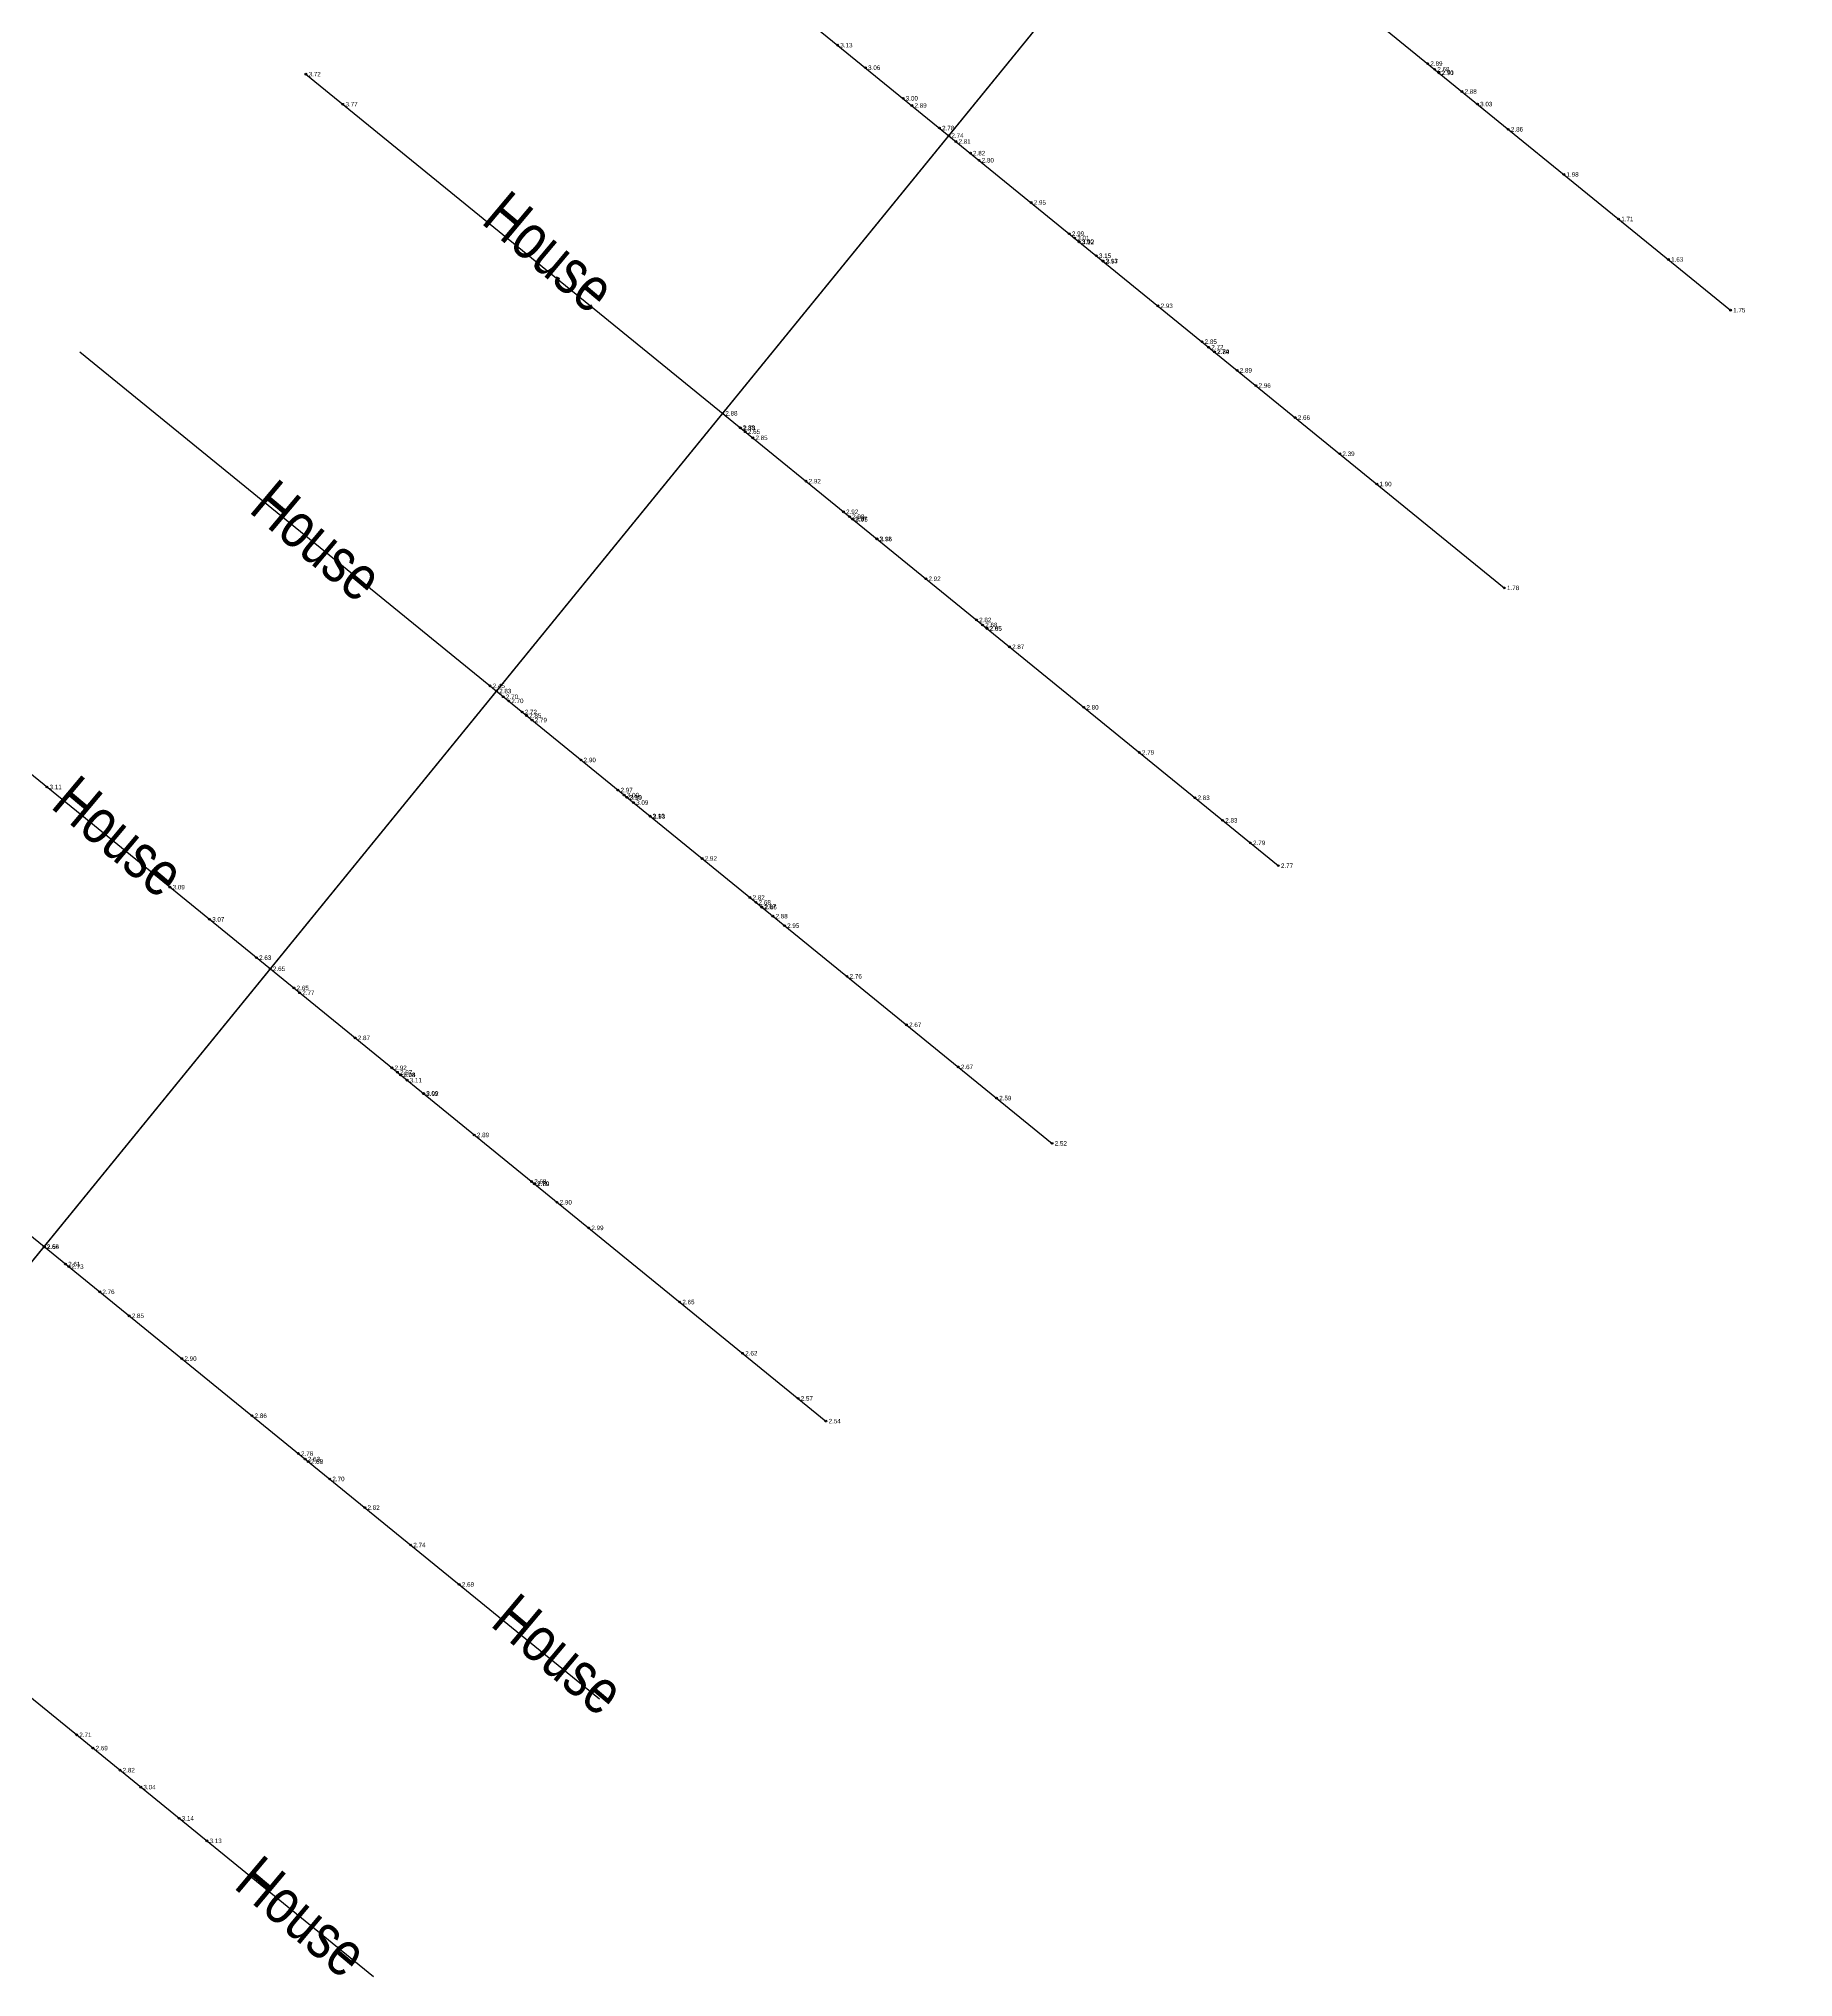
# Model space of a CAD drawing. Header units: metres. Extents: x 570677 to 573609, y 785040 to 786024.
# Drawn here: x 570735.7 to 570833.7, y 785294.4 to 785402.6 of the extents above; entities that cross this region are included whole.
import ezdxf
from ezdxf.enums import TextEntityAlignment as Align

# ---------------------------------------------------------------- set-up
doc = ezdxf.new("R2010")
doc.units = ezdxf.units.M
doc.header["$LTSCALE"] = 0.5
doc.layers.get('0').update_dxf_attribs({"linetype": 'CONTINUOUS'})
for name, color, linetype in [('dmx', 7, 'CONTINUOUS'), ('GCD', 1, 'CONTINUOUS'), ('JMD', 6, 'CONTINUOUS'), ('道路中线_D2', 7, 'CONTINUOUS')]:
    doc.layers.add(name, color=color, linetype=linetype)
doc.styles.add('EICAD', font='arial.ttf', dxfattribs={"width": 0.8, "height": 2})

# ---------------------------------------------------------------- blocks, each defined once
blk = doc.blocks.new('gc200')
h = blk.add_hatch(color=0)
edge = h.paths.add_edge_path()
edge.add_arc((0, 0), 0.196, 0, 360)
at = {"color": 0}
blk.add_circle((0, 0), 0.196, dxfattribs=at)

msp = doc.modelspace()

# ---------------------------------------------------------------- linework, layer by layer
at = {"flags": 128}
msp.add_lwpolyline([(570723.39, 785319.67), (570925.42, 785567.83)], dxfattribs=at)
at = {"layer": 'dmx'}
for p, q in [((570775.88, 785431.67), (570830.17, 785387.47)), ((570763.26, 785416.16), (570817.54, 785371.96)), ((570750.63, 785400.65), (570804.92, 785356.45)), ((570738, 785385.14), (570792.29, 785340.94)), ((570725.38, 785369.63), (570779.66, 785325.43)), ((570712.75, 785354.12), (570767.03, 785309.92)), ((570700.12, 785338.61), (570754.41, 785294.41))]:
    msp.add_line(p, q, dxfattribs=at)
at = {"layer": '道路中线_D2', "color": 4}
msp.add_line((570723.39, 785319.67), (570958.49, 785608.44), dxfattribs=at)

# ---------------------------------------------------------------- block references
at = {"layer": 'GCD'}
ref = msp.add_blockref('gc200', (570780.32, 785402.27, 3.13), dxfattribs=dict(at, xscale=0.25, yscale=0.25, zscale=0.25))
ref.add_attrib('height', '3.13', dxfattribs={"height": 0.25, "style": 'EICAD', "width": 0.8}).set_placement((570780.47, 785402.27, 3.13), align=Align.MIDDLE_LEFT)
ref = msp.add_blockref('gc200', (570781.87, 785401.01, 3.06), dxfattribs=dict(at, xscale=0.25, yscale=0.25, zscale=0.25))
ref.add_attrib('height', '3.06', dxfattribs={"height": 0.25, "style": 'EICAD', "width": 0.8}).set_placement((570782.02, 785401.01, 3.06), align=Align.MIDDLE_LEFT)
ref = msp.add_blockref('gc200', (570813.26, 785401.24, 2.89), dxfattribs=dict(at, xscale=0.25, yscale=0.25, zscale=0.25))
ref.add_attrib('height', '2.89', dxfattribs={"height": 0.25, "style": 'EICAD', "width": 0.8}).set_placement((570813.41, 785401.24, 2.89), align=Align.MIDDLE_LEFT)
ref = msp.add_blockref('gc200', (570750.63, 785400.65, 3.72), dxfattribs=dict(at, xscale=0.25, yscale=0.25, zscale=0.25))
ref.add_attrib('height', '3.72', dxfattribs={"height": 0.25, "style": 'EICAD', "width": 0.8}).set_placement((570750.78, 785400.65), align=Align.MIDDLE_LEFT)
ref = msp.add_blockref('gc200', (570813.65, 785400.92, 2.68), dxfattribs=dict(at, xscale=0.25, yscale=0.25, zscale=0.25))
ref.add_attrib('height', '2.68', dxfattribs={"height": 0.25, "style": 'EICAD', "width": 0.8}).set_placement((570813.8, 785400.92, 2.68), align=Align.MIDDLE_LEFT)
ref = msp.add_blockref('gc200', (570813.88, 785400.73, 2.69), dxfattribs=dict(at, xscale=0.25, yscale=0.25, zscale=0.25))
ref.add_attrib('height', '2.70', dxfattribs={"height": 0.25, "style": 'EICAD', "width": 0.8}).set_placement((570814.03, 785400.73, 2.69), align=Align.MIDDLE_LEFT)
ref = msp.add_blockref('gc200', (570813.89, 785400.72, 2.9), dxfattribs=dict(at, xscale=0.25, yscale=0.25, zscale=0.25))
ref.add_attrib('height', '2.91', dxfattribs={"height": 0.25, "style": 'EICAD', "width": 0.8}).set_placement((570814.04, 785400.72, 2.9), align=Align.MIDDLE_LEFT)
ref = msp.add_blockref('gc200', (570752.69, 785398.97, 3.77), dxfattribs=dict(at, xscale=0.25, yscale=0.25, zscale=0.25))
ref.add_attrib('height', '3.77', dxfattribs={"height": 0.25, "style": 'EICAD', "width": 0.8}).set_placement((570752.84, 785398.97, 3.77), align=Align.MIDDLE_LEFT)
ref = msp.add_blockref('gc200', (570783.97, 785399.3, 3), dxfattribs=dict(at, xscale=0.25, yscale=0.25, zscale=0.25))
ref.add_attrib('height', '3.00', dxfattribs={"height": 0.25, "style": 'EICAD', "width": 0.8}).set_placement((570784.12, 785399.3, 3), align=Align.MIDDLE_LEFT)
ref = msp.add_blockref('gc200', (570784.46, 785398.9, 2.89), dxfattribs=dict(at, xscale=0.25, yscale=0.25, zscale=0.25))
ref.add_attrib('height', '2.89', dxfattribs={"height": 0.25, "style": 'EICAD', "width": 0.8}).set_placement((570784.61, 785398.9, 2.89), align=Align.MIDDLE_LEFT)
ref = msp.add_blockref('gc200', (570815.17, 785399.68, 2.88), dxfattribs=dict(at, xscale=0.25, yscale=0.25, zscale=0.25))
ref.add_attrib('height', '2.88', dxfattribs={"height": 0.25, "style": 'EICAD', "width": 0.8}).set_placement((570815.32, 785399.68, 2.88), align=Align.MIDDLE_LEFT)
ref = msp.add_blockref('gc200', (570816.04, 785398.98, 3.03), dxfattribs=dict(at, xscale=0.25, yscale=0.25, zscale=0.25))
ref.add_attrib('height', '3.03', dxfattribs={"height": 0.25, "style": 'EICAD', "width": 0.8}).set_placement((570816.19, 785398.98, 3.03), align=Align.MIDDLE_LEFT)
ref = msp.add_blockref('gc200', (570786, 785397.64, 2.78), dxfattribs=dict(at, xscale=0.25, yscale=0.25, zscale=0.25))
ref.add_attrib('height', '2.78', dxfattribs={"height": 0.25, "style": 'EICAD', "width": 0.8}).set_placement((570786.15, 785397.64, 2.78), align=Align.MIDDLE_LEFT)
ref = msp.add_blockref('gc200', (570786.52, 785397.22, 2.74), dxfattribs=dict(at, xscale=0.25, yscale=0.25, zscale=0.25))
ref.add_attrib('height', '2.74', dxfattribs={"height": 0.25, "style": 'EICAD', "width": 0.8}).set_placement((570786.67, 785397.22), align=Align.MIDDLE_LEFT)
ref = msp.add_blockref('gc200', (570786.92, 785396.89, 2.81), dxfattribs=dict(at, xscale=0.25, yscale=0.25, zscale=0.25))
ref.add_attrib('height', '2.81', dxfattribs={"height": 0.25, "style": 'EICAD', "width": 0.8}).set_placement((570787.07, 785396.89, 2.81), align=Align.MIDDLE_LEFT)
ref = msp.add_blockref('gc200', (570817.76, 785397.57, 2.86), dxfattribs=dict(at, xscale=0.25, yscale=0.25, zscale=0.25))
ref.add_attrib('height', '2.86', dxfattribs={"height": 0.25, "style": 'EICAD', "width": 0.8}).set_placement((570817.91, 785397.57, 2.86), align=Align.MIDDLE_LEFT)
ref = msp.add_blockref('gc200', (570787.73, 785396.24, 2.82), dxfattribs=dict(at, xscale=0.25, yscale=0.25, zscale=0.25))
ref.add_attrib('height', '2.82', dxfattribs={"height": 0.25, "style": 'EICAD', "width": 0.8}).set_placement((570787.88, 785396.24, 2.82), align=Align.MIDDLE_LEFT)
ref = msp.add_blockref('gc200', (570788.21, 785395.84, 2.8), dxfattribs=dict(at, xscale=0.25, yscale=0.25, zscale=0.25))
ref.add_attrib('height', '2.80', dxfattribs={"height": 0.25, "style": 'EICAD', "width": 0.8}).set_placement((570788.36, 785395.84, 2.8), align=Align.MIDDLE_LEFT)
ref = msp.add_blockref('gc200', (570820.86, 785395.05, 1.98), dxfattribs=dict(at, xscale=0.25, yscale=0.25, zscale=0.25))
ref.add_attrib('height', '1.98', dxfattribs={"height": 0.25, "style": 'EICAD', "width": 0.8}).set_placement((570821.01, 785395.05, 1.98), align=Align.MIDDLE_LEFT)
ref = msp.add_blockref('gc200', (570791.12, 785393.48, 2.95), dxfattribs=dict(at, xscale=0.25, yscale=0.25, zscale=0.25))
ref.add_attrib('height', '2.95', dxfattribs={"height": 0.25, "style": 'EICAD', "width": 0.8}).set_placement((570791.27, 785393.48, 2.95), align=Align.MIDDLE_LEFT)
ref = msp.add_blockref('gc200', (570823.92, 785392.56, 1.71), dxfattribs=dict(at, xscale=0.25, yscale=0.25, zscale=0.25))
ref.add_attrib('height', '1.71', dxfattribs={"height": 0.25, "style": 'EICAD', "width": 0.8}).set_placement((570824.07, 785392.56, 1.71), align=Align.MIDDLE_LEFT)
ref = msp.add_blockref('gc200', (570793.25, 785391.74, 2.99), dxfattribs=dict(at, xscale=0.25, yscale=0.25, zscale=0.25))
ref.add_attrib('height', '2.99', dxfattribs={"height": 0.25, "style": 'EICAD', "width": 0.8}).set_placement((570793.4, 785391.74, 2.99), align=Align.MIDDLE_LEFT)
ref = msp.add_blockref('gc200', (570793.55, 785391.5, 3.01), dxfattribs=dict(at, xscale=0.25, yscale=0.25, zscale=0.25))
ref.add_attrib('height', '3.01', dxfattribs={"height": 0.25, "style": 'EICAD', "width": 0.8}).set_placement((570793.7, 785391.5, 3.01), align=Align.MIDDLE_LEFT)
ref = msp.add_blockref('gc200', (570793.79, 785391.3, 3), dxfattribs=dict(at, xscale=0.25, yscale=0.25, zscale=0.25))
ref.add_attrib('height', '3.00', dxfattribs={"height": 0.25, "style": 'EICAD', "width": 0.8}).set_placement((570793.94, 785391.3, 3), align=Align.MIDDLE_LEFT)
ref = msp.add_blockref('gc200', (570793.81, 785391.28, 3.12), dxfattribs=dict(at, xscale=0.25, yscale=0.25, zscale=0.25))
ref.add_attrib('height', '3.12', dxfattribs={"height": 0.25, "style": 'EICAD', "width": 0.8}).set_placement((570793.96, 785391.28), align=Align.MIDDLE_LEFT)
ref = msp.add_blockref('gc200', (570794.76, 785390.51, 3.15), dxfattribs=dict(at, xscale=0.25, yscale=0.25, zscale=0.25))
ref.add_attrib('height', '3.15', dxfattribs={"height": 0.25, "style": 'EICAD', "width": 0.8}).set_placement((570794.91, 785390.51, 3.15), align=Align.MIDDLE_LEFT)
ref = msp.add_blockref('gc200', (570795.12, 785390.22, 3.13), dxfattribs=dict(at, xscale=0.25, yscale=0.25, zscale=0.25))
ref.add_attrib('height', '3.13', dxfattribs={"height": 0.25, "style": 'EICAD', "width": 0.8}).set_placement((570795.27, 785390.22), align=Align.MIDDLE_LEFT)
ref = msp.add_blockref('gc200', (570795.14, 785390.2, 2.97), dxfattribs=dict(at, xscale=0.25, yscale=0.25, zscale=0.25))
ref.add_attrib('height', '2.97', dxfattribs={"height": 0.25, "style": 'EICAD', "width": 0.8}).set_placement((570795.29, 785390.2, 2.97), align=Align.MIDDLE_LEFT)
ref = msp.add_blockref('gc200', (570826.7, 785390.3, 1.63), dxfattribs=dict(at, xscale=0.25, yscale=0.25, zscale=0.25))
ref.add_attrib('height', '1.63', dxfattribs={"height": 0.25, "style": 'EICAD', "width": 0.8}).set_placement((570826.85, 785390.3, 1.63), align=Align.MIDDLE_LEFT)
ref = msp.add_blockref('gc200', (570798.2, 785387.71, 2.93), dxfattribs=dict(at, xscale=0.25, yscale=0.25, zscale=0.25))
ref.add_attrib('height', '2.93', dxfattribs={"height": 0.25, "style": 'EICAD', "width": 0.8}).set_placement((570798.35, 785387.71, 2.93), align=Align.MIDDLE_LEFT)
ref = msp.add_blockref('gc200', (570830.17, 785387.47, 1.75), dxfattribs=dict(at, xscale=0.25, yscale=0.25, zscale=0.25))
ref.add_attrib('height', '1.75', dxfattribs={"height": 0.25, "style": 'EICAD', "width": 0.8}).set_placement((570830.32, 785387.47), align=Align.MIDDLE_LEFT)
ref = msp.add_blockref('gc200', (570800.66, 785385.71, 2.85), dxfattribs=dict(at, xscale=0.25, yscale=0.25, zscale=0.25))
ref.add_attrib('height', '2.85', dxfattribs={"height": 0.25, "style": 'EICAD', "width": 0.8}).set_placement((570800.81, 785385.71, 2.85), align=Align.MIDDLE_LEFT)
ref = msp.add_blockref('gc200', (570801.03, 785385.4, 2.72), dxfattribs=dict(at, xscale=0.25, yscale=0.25, zscale=0.25))
ref.add_attrib('height', '2.72', dxfattribs={"height": 0.25, "style": 'EICAD', "width": 0.8}).set_placement((570801.18, 785385.4, 2.72), align=Align.MIDDLE_LEFT)
ref = msp.add_blockref('gc200', (570801.35, 785385.15, 2.74), dxfattribs=dict(at, xscale=0.25, yscale=0.25, zscale=0.25))
ref.add_attrib('height', '2.74', dxfattribs={"height": 0.25, "style": 'EICAD', "width": 0.8}).set_placement((570801.5, 785385.15), align=Align.MIDDLE_LEFT)
ref = msp.add_blockref('gc200', (570801.36, 785385.14, 2.89), dxfattribs=dict(at, xscale=0.25, yscale=0.25, zscale=0.25))
ref.add_attrib('height', '2.89', dxfattribs={"height": 0.25, "style": 'EICAD', "width": 0.8}).set_placement((570801.51, 785385.14, 2.89), align=Align.MIDDLE_LEFT)
ref = msp.add_blockref('gc200', (570802.62, 785384.11, 2.89), dxfattribs=dict(at, xscale=0.25, yscale=0.25, zscale=0.25))
ref.add_attrib('height', '2.89', dxfattribs={"height": 0.25, "style": 'EICAD', "width": 0.8}).set_placement((570802.77, 785384.11, 2.89), align=Align.MIDDLE_LEFT)
ref = msp.add_blockref('gc200', (570803.67, 785383.26, 2.96), dxfattribs=dict(at, xscale=0.25, yscale=0.25, zscale=0.25))
ref.add_attrib('height', '2.96', dxfattribs={"height": 0.25, "style": 'EICAD', "width": 0.8}).set_placement((570803.82, 785383.26, 2.96), align=Align.MIDDLE_LEFT)
ref = msp.add_blockref('gc200', (570773.9, 785381.71, 2.88), dxfattribs=dict(at, xscale=0.25, yscale=0.25, zscale=0.25))
ref.add_attrib('height', '2.88', dxfattribs={"height": 0.25, "style": 'EICAD', "width": 0.8}).set_placement((570774.05, 785381.71), align=Align.MIDDLE_LEFT)
ref = msp.add_blockref('gc200', (570774.87, 785380.91, 2.88), dxfattribs=dict(at, xscale=0.25, yscale=0.25, zscale=0.25))
ref.add_attrib('height', '2.88', dxfattribs={"height": 0.25, "style": 'EICAD', "width": 0.8}).set_placement((570775.02, 785380.91, 2.88), align=Align.MIDDLE_LEFT)
ref = msp.add_blockref('gc200', (570774.9, 785380.89, 2.73), dxfattribs=dict(at, xscale=0.25, yscale=0.25, zscale=0.25))
ref.add_attrib('height', '2.73', dxfattribs={"height": 0.25, "style": 'EICAD', "width": 0.8}).set_placement((570775.05, 785380.89, 2.73), align=Align.MIDDLE_LEFT)
ref = msp.add_blockref('gc200', (570775.16, 785380.68, 2.65), dxfattribs=dict(at, xscale=0.25, yscale=0.25, zscale=0.25))
ref.add_attrib('height', '2.65', dxfattribs={"height": 0.25, "style": 'EICAD', "width": 0.8}).set_placement((570775.31, 785380.68, 2.65), align=Align.MIDDLE_LEFT)
ref = msp.add_blockref('gc200', (570805.86, 785381.47, 2.66), dxfattribs=dict(at, xscale=0.25, yscale=0.25, zscale=0.25))
ref.add_attrib('height', '2.66', dxfattribs={"height": 0.25, "style": 'EICAD', "width": 0.8}).set_placement((570806.01, 785381.47, 2.66), align=Align.MIDDLE_LEFT)
ref = msp.add_blockref('gc200', (570775.58, 785380.34, 2.85), dxfattribs=dict(at, xscale=0.25, yscale=0.25, zscale=0.25))
ref.add_attrib('height', '2.85', dxfattribs={"height": 0.25, "style": 'EICAD', "width": 0.8}).set_placement((570775.73, 785380.34, 2.85), align=Align.MIDDLE_LEFT)
ref = msp.add_blockref('gc200', (570808.35, 785379.45, 2.39), dxfattribs=dict(at, xscale=0.25, yscale=0.25, zscale=0.25))
ref.add_attrib('height', '2.39', dxfattribs={"height": 0.25, "style": 'EICAD', "width": 0.8}).set_placement((570808.5, 785379.45, 2.39), align=Align.MIDDLE_LEFT)
ref = msp.add_blockref('gc200', (570778.55, 785377.92, 2.92), dxfattribs=dict(at, xscale=0.25, yscale=0.25, zscale=0.25))
ref.add_attrib('height', '2.92', dxfattribs={"height": 0.25, "style": 'EICAD', "width": 0.8}).set_placement((570778.7, 785377.92, 2.92), align=Align.MIDDLE_LEFT)
ref = msp.add_blockref('gc200', (570810.42, 785377.76, 1.9), dxfattribs=dict(at, xscale=0.25, yscale=0.25, zscale=0.25))
ref.add_attrib('height', '1.90', dxfattribs={"height": 0.25, "style": 'EICAD', "width": 0.8}).set_placement((570810.57, 785377.76, 1.9), align=Align.MIDDLE_LEFT)
ref = msp.add_blockref('gc200', (570780.64, 785376.21, 2.92), dxfattribs=dict(at, xscale=0.25, yscale=0.25, zscale=0.25))
ref.add_attrib('height', '2.92', dxfattribs={"height": 0.25, "style": 'EICAD', "width": 0.8}).set_placement((570780.79, 785376.21, 2.92), align=Align.MIDDLE_LEFT)
ref = msp.add_blockref('gc200', (570780.98, 785375.94, 2.98), dxfattribs=dict(at, xscale=0.25, yscale=0.25, zscale=0.25))
ref.add_attrib('height', '2.98', dxfattribs={"height": 0.25, "style": 'EICAD', "width": 0.8}).set_placement((570781.13, 785375.94, 2.98), align=Align.MIDDLE_LEFT)
ref = msp.add_blockref('gc200', (570781.14, 785375.81, 2.97), dxfattribs=dict(at, xscale=0.25, yscale=0.25, zscale=0.25))
ref.add_attrib('height', '2.97', dxfattribs={"height": 0.25, "style": 'EICAD', "width": 0.8}).set_placement((570781.29, 785375.81, 2.97), align=Align.MIDDLE_LEFT)
ref = msp.add_blockref('gc200', (570781.17, 785375.79, 3.05), dxfattribs=dict(at, xscale=0.25, yscale=0.25, zscale=0.25))
ref.add_attrib('height', '3.05', dxfattribs={"height": 0.25, "style": 'EICAD', "width": 0.8}).set_placement((570781.32, 785375.79), align=Align.MIDDLE_LEFT)
ref = msp.add_blockref('gc200', (570782.5, 785374.7, 3.12), dxfattribs=dict(at, xscale=0.25, yscale=0.25, zscale=0.25))
ref.add_attrib('height', '3.12', dxfattribs={"height": 0.25, "style": 'EICAD', "width": 0.8}).set_placement((570782.65, 785374.7), align=Align.MIDDLE_LEFT)
ref = msp.add_blockref('gc200', (570782.52, 785374.69, 2.96), dxfattribs=dict(at, xscale=0.25, yscale=0.25, zscale=0.25))
ref.add_attrib('height', '2.96', dxfattribs={"height": 0.25, "style": 'EICAD', "width": 0.8}).set_placement((570782.67, 785374.69, 2.96), align=Align.MIDDLE_LEFT)
ref = msp.add_blockref('gc200', (570785.24, 785372.47, 2.92), dxfattribs=dict(at, xscale=0.25, yscale=0.25, zscale=0.25))
ref.add_attrib('height', '2.92', dxfattribs={"height": 0.25, "style": 'EICAD', "width": 0.8}).set_placement((570785.39, 785372.47, 2.92), align=Align.MIDDLE_LEFT)
ref = msp.add_blockref('gc200', (570817.54, 785371.96, 1.78), dxfattribs=dict(at, xscale=0.25, yscale=0.25, zscale=0.25))
ref.add_attrib('height', '1.78', dxfattribs={"height": 0.25, "style": 'EICAD', "width": 0.8}).set_placement((570817.69, 785371.96), align=Align.MIDDLE_LEFT)
ref = msp.add_blockref('gc200', (570788.07, 785370.17, 2.82), dxfattribs=dict(at, xscale=0.25, yscale=0.25, zscale=0.25))
ref.add_attrib('height', '2.82', dxfattribs={"height": 0.25, "style": 'EICAD', "width": 0.8}).set_placement((570788.22, 785370.17, 2.82), align=Align.MIDDLE_LEFT)
ref = msp.add_blockref('gc200', (570788.41, 785369.89, 2.68), dxfattribs=dict(at, xscale=0.25, yscale=0.25, zscale=0.25))
ref.add_attrib('height', '2.68', dxfattribs={"height": 0.25, "style": 'EICAD', "width": 0.8}).set_placement((570788.56, 785369.89, 2.68), align=Align.MIDDLE_LEFT)
ref = msp.add_blockref('gc200', (570788.65, 785369.7, 2.65), dxfattribs=dict(at, xscale=0.25, yscale=0.25, zscale=0.25))
ref.add_attrib('height', '2.65', dxfattribs={"height": 0.25, "style": 'EICAD', "width": 0.8}).set_placement((570788.8, 785369.7), align=Align.MIDDLE_LEFT)
ref = msp.add_blockref('gc200', (570788.66, 785369.69, 2.85), dxfattribs=dict(at, xscale=0.25, yscale=0.25, zscale=0.25))
ref.add_attrib('height', '2.85', dxfattribs={"height": 0.25, "style": 'EICAD', "width": 0.8}).set_placement((570788.81, 785369.69, 2.85), align=Align.MIDDLE_LEFT)
ref = msp.add_blockref('gc200', (570789.91, 785368.67, 2.87), dxfattribs=dict(at, xscale=0.25, yscale=0.25, zscale=0.25))
ref.add_attrib('height', '2.87', dxfattribs={"height": 0.25, "style": 'EICAD', "width": 0.8}).set_placement((570790.06, 785368.67, 2.87), align=Align.MIDDLE_LEFT)
ref = msp.add_blockref('gc200', (570760.91, 785366.49, 2.45), dxfattribs=dict(at, xscale=0.25, yscale=0.25, zscale=0.25))
ref.add_attrib('height', '2.45', dxfattribs={"height": 0.25, "style": 'EICAD', "width": 0.8}).set_placement((570761.06, 785366.49, 2.45), align=Align.MIDDLE_LEFT)
ref = msp.add_blockref('gc200', (570761.27, 785366.2, 2.83), dxfattribs=dict(at, xscale=0.25, yscale=0.25, zscale=0.25))
ref.add_attrib('height', '2.83', dxfattribs={"height": 0.25, "style": 'EICAD', "width": 0.8}).set_placement((570761.42, 785366.2), align=Align.MIDDLE_LEFT)
ref = msp.add_blockref('gc200', (570761.65, 785365.88, 2.7), dxfattribs=dict(at, xscale=0.25, yscale=0.25, zscale=0.25))
ref.add_attrib('height', '2.70', dxfattribs={"height": 0.25, "style": 'EICAD', "width": 0.8}).set_placement((570761.8, 785365.88, 2.7), align=Align.MIDDLE_LEFT)
ref = msp.add_blockref('gc200', (570761.95, 785365.65, 2.7), dxfattribs=dict(at, xscale=0.25, yscale=0.25, zscale=0.25))
ref.add_attrib('height', '2.70', dxfattribs={"height": 0.25, "style": 'EICAD', "width": 0.8}).set_placement((570762.1, 785365.65, 2.7), align=Align.MIDDLE_LEFT)
ref = msp.add_blockref('gc200', (570794.06, 785365.29, 2.8), dxfattribs=dict(at, xscale=0.25, yscale=0.25, zscale=0.25))
ref.add_attrib('height', '2.80', dxfattribs={"height": 0.25, "style": 'EICAD', "width": 0.8}).set_placement((570794.21, 785365.29, 2.8), align=Align.MIDDLE_LEFT)
ref = msp.add_blockref('gc200', (570762.7, 785365.03, 2.72), dxfattribs=dict(at, xscale=0.25, yscale=0.25, zscale=0.25))
ref.add_attrib('height', '2.72', dxfattribs={"height": 0.25, "style": 'EICAD', "width": 0.8}).set_placement((570762.85, 785365.03, 2.72), align=Align.MIDDLE_LEFT)
ref = msp.add_blockref('gc200', (570762.95, 785364.83, 2.85), dxfattribs=dict(at, xscale=0.25, yscale=0.25, zscale=0.25))
ref.add_attrib('height', '2.85', dxfattribs={"height": 0.25, "style": 'EICAD', "width": 0.8}).set_placement((570763.1, 785364.83, 2.85), align=Align.MIDDLE_LEFT)
ref = msp.add_blockref('gc200', (570763.26, 785364.58, 2.79), dxfattribs=dict(at, xscale=0.25, yscale=0.25, zscale=0.25))
ref.add_attrib('height', '2.79', dxfattribs={"height": 0.25, "style": 'EICAD', "width": 0.8}).set_placement((570763.41, 785364.58, 2.79), align=Align.MIDDLE_LEFT)
ref = msp.add_blockref('gc200', (570765.99, 785362.35, 2.9), dxfattribs=dict(at, xscale=0.25, yscale=0.25, zscale=0.25))
ref.add_attrib('height', '2.90', dxfattribs={"height": 0.25, "style": 'EICAD', "width": 0.8}).set_placement((570766.14, 785362.35, 2.9), align=Align.MIDDLE_LEFT)
ref = msp.add_blockref('gc200', (570797.16, 785362.77, 2.79), dxfattribs=dict(at, xscale=0.25, yscale=0.25, zscale=0.25))
ref.add_attrib('height', '2.79', dxfattribs={"height": 0.25, "style": 'EICAD', "width": 0.8}).set_placement((570797.31, 785362.77, 2.79), align=Align.MIDDLE_LEFT)
ref = msp.add_blockref('gc200', (570736.17, 785360.84, 3.11), dxfattribs=dict(at, xscale=0.25, yscale=0.25, zscale=0.25))
ref.add_attrib('height', '3.11', dxfattribs={"height": 0.25, "style": 'EICAD', "width": 0.8}).set_placement((570736.32, 785360.84, 3.11), align=Align.MIDDLE_LEFT)
ref = msp.add_blockref('gc200', (570768.05, 785360.67, 2.97), dxfattribs=dict(at, xscale=0.25, yscale=0.25, zscale=0.25))
ref.add_attrib('height', '2.97', dxfattribs={"height": 0.25, "style": 'EICAD', "width": 0.8}).set_placement((570768.2, 785360.67, 2.97), align=Align.MIDDLE_LEFT)
ref = msp.add_blockref('gc200', (570768.4, 785360.39, 3), dxfattribs=dict(at, xscale=0.25, yscale=0.25, zscale=0.25))
ref.add_attrib('height', '3.00', dxfattribs={"height": 0.25, "style": 'EICAD', "width": 0.8}).set_placement((570768.55, 785360.39, 3), align=Align.MIDDLE_LEFT)
ref = msp.add_blockref('gc200', (570768.54, 785360.27, 2.95), dxfattribs=dict(at, xscale=0.25, yscale=0.25, zscale=0.25))
ref.add_attrib('height', '2.95', dxfattribs={"height": 0.25, "style": 'EICAD', "width": 0.8}).set_placement((570768.69, 785360.27, 2.95), align=Align.MIDDLE_LEFT)
ref = msp.add_blockref('gc200', (570768.56, 785360.26, 3.1), dxfattribs=dict(at, xscale=0.25, yscale=0.25, zscale=0.25))
ref.add_attrib('height', '3.10', dxfattribs={"height": 0.25, "style": 'EICAD', "width": 0.8}).set_placement((570768.71, 785360.26, 3.1), align=Align.MIDDLE_LEFT)
ref = msp.add_blockref('gc200', (570768.92, 785359.97, 3.09), dxfattribs=dict(at, xscale=0.25, yscale=0.25, zscale=0.25))
ref.add_attrib('height', '3.09', dxfattribs={"height": 0.25, "style": 'EICAD', "width": 0.8}).set_placement((570769.07, 785359.97, 3.09), align=Align.MIDDLE_LEFT)
ref = msp.add_blockref('gc200', (570800.26, 785360.24, 2.83), dxfattribs=dict(at, xscale=0.25, yscale=0.25, zscale=0.25))
ref.add_attrib('height', '2.83', dxfattribs={"height": 0.25, "style": 'EICAD', "width": 0.8}).set_placement((570800.41, 785360.24, 2.83), align=Align.MIDDLE_LEFT)
ref = msp.add_blockref('gc200', (570769.84, 785359.22, 3.13), dxfattribs=dict(at, xscale=0.25, yscale=0.25, zscale=0.25))
ref.add_attrib('height', '3.13', dxfattribs={"height": 0.25, "style": 'EICAD', "width": 0.8}).set_placement((570769.99, 785359.22), align=Align.MIDDLE_LEFT)
ref = msp.add_blockref('gc200', (570769.86, 785359.2, 2.93), dxfattribs=dict(at, xscale=0.25, yscale=0.25, zscale=0.25))
ref.add_attrib('height', '2.93', dxfattribs={"height": 0.25, "style": 'EICAD', "width": 0.8}).set_placement((570770.01, 785359.2, 2.93), align=Align.MIDDLE_LEFT)
ref = msp.add_blockref('gc200', (570801.81, 785358.98, 2.83), dxfattribs=dict(at, xscale=0.25, yscale=0.25, zscale=0.25))
ref.add_attrib('height', '2.83', dxfattribs={"height": 0.25, "style": 'EICAD', "width": 0.8}).set_placement((570801.96, 785358.98, 2.83), align=Align.MIDDLE_LEFT)
ref = msp.add_blockref('gc200', (570803.36, 785357.72, 2.79), dxfattribs=dict(at, xscale=0.25, yscale=0.25, zscale=0.25))
ref.add_attrib('height', '2.79', dxfattribs={"height": 0.25, "style": 'EICAD', "width": 0.8}).set_placement((570803.51, 785357.72, 2.79), align=Align.MIDDLE_LEFT)
ref = msp.add_blockref('gc200', (570772.75, 785356.85, 2.92), dxfattribs=dict(at, xscale=0.25, yscale=0.25, zscale=0.25))
ref.add_attrib('height', '2.92', dxfattribs={"height": 0.25, "style": 'EICAD', "width": 0.8}).set_placement((570772.9, 785356.85, 2.92), align=Align.MIDDLE_LEFT)
ref = msp.add_blockref('gc200', (570804.92, 785356.45, 2.77), dxfattribs=dict(at, xscale=0.25, yscale=0.25, zscale=0.25))
ref.add_attrib('height', '2.77', dxfattribs={"height": 0.25, "style": 'EICAD', "width": 0.8}).set_placement((570805.07, 785356.45), align=Align.MIDDLE_LEFT)
ref = msp.add_blockref('gc200', (570743.04, 785355.25, 3.09), dxfattribs=dict(at, xscale=0.25, yscale=0.25, zscale=0.25))
ref.add_attrib('height', '3.09', dxfattribs={"height": 0.25, "style": 'EICAD', "width": 0.8}).set_placement((570743.19, 785355.25, 3.09), align=Align.MIDDLE_LEFT)
ref = msp.add_blockref('gc200', (570775.42, 785354.67, 2.82), dxfattribs=dict(at, xscale=0.25, yscale=0.25, zscale=0.25))
ref.add_attrib('height', '2.82', dxfattribs={"height": 0.25, "style": 'EICAD', "width": 0.8}).set_placement((570775.57, 785354.67, 2.82), align=Align.MIDDLE_LEFT)
ref = msp.add_blockref('gc200', (570745.25, 785353.45, 3.07), dxfattribs=dict(at, xscale=0.25, yscale=0.25, zscale=0.25))
ref.add_attrib('height', '3.07', dxfattribs={"height": 0.25, "style": 'EICAD', "width": 0.8}).set_placement((570745.4, 785353.45, 3.07), align=Align.MIDDLE_LEFT)
ref = msp.add_blockref('gc200', (570775.76, 785354.4, 2.67), dxfattribs=dict(at, xscale=0.25, yscale=0.25, zscale=0.25))
ref.add_attrib('height', '2.68', dxfattribs={"height": 0.25, "style": 'EICAD', "width": 0.8}).set_placement((570775.91, 785354.4, 2.67), align=Align.MIDDLE_LEFT)
ref = msp.add_blockref('gc200', (570776.06, 785354.16, 2.67), dxfattribs=dict(at, xscale=0.25, yscale=0.25, zscale=0.25))
ref.add_attrib('height', '2.67', dxfattribs={"height": 0.25, "style": 'EICAD', "width": 0.8}).set_placement((570776.21, 785354.16), align=Align.MIDDLE_LEFT)
ref = msp.add_blockref('gc200', (570776.09, 785354.13, 2.86), dxfattribs=dict(at, xscale=0.25, yscale=0.25, zscale=0.25))
ref.add_attrib('height', '2.86', dxfattribs={"height": 0.25, "style": 'EICAD', "width": 0.8}).set_placement((570776.24, 785354.13, 2.86), align=Align.MIDDLE_LEFT)
ref = msp.add_blockref('gc200', (570776.7, 785353.63, 2.88), dxfattribs=dict(at, xscale=0.25, yscale=0.25, zscale=0.25))
ref.add_attrib('height', '2.88', dxfattribs={"height": 0.25, "style": 'EICAD', "width": 0.8}).set_placement((570776.85, 785353.63, 2.88), align=Align.MIDDLE_LEFT)
ref = msp.add_blockref('gc200', (570777.35, 785353.1, 2.95), dxfattribs=dict(at, xscale=0.25, yscale=0.25, zscale=0.25))
ref.add_attrib('height', '2.95', dxfattribs={"height": 0.25, "style": 'EICAD', "width": 0.8}).set_placement((570777.5, 785353.1, 2.95), align=Align.MIDDLE_LEFT)
ref = msp.add_blockref('gc200', (570747.87, 785351.31, 2.62), dxfattribs=dict(at, xscale=0.25, yscale=0.25, zscale=0.25))
ref.add_attrib('height', '2.63', dxfattribs={"height": 0.25, "style": 'EICAD', "width": 0.8}).set_placement((570748.02, 785351.31, 2.62), align=Align.MIDDLE_LEFT)
ref = msp.add_blockref('gc200', (570748.64, 785350.69, 2.65), dxfattribs=dict(at, xscale=0.25, yscale=0.25, zscale=0.25))
ref.add_attrib('height', '2.65', dxfattribs={"height": 0.25, "style": 'EICAD', "width": 0.8}).set_placement((570748.79, 785350.69), align=Align.MIDDLE_LEFT)
ref = msp.add_blockref('gc200', (570780.84, 785350.27, 2.76), dxfattribs=dict(at, xscale=0.25, yscale=0.25, zscale=0.25))
ref.add_attrib('height', '2.76', dxfattribs={"height": 0.25, "style": 'EICAD', "width": 0.8}).set_placement((570780.99, 785350.27, 2.76), align=Align.MIDDLE_LEFT)
ref = msp.add_blockref('gc200', (570749.96, 785349.62, 2.65), dxfattribs=dict(at, xscale=0.25, yscale=0.25, zscale=0.25))
ref.add_attrib('height', '2.65', dxfattribs={"height": 0.25, "style": 'EICAD', "width": 0.8}).set_placement((570750.11, 785349.62, 2.65), align=Align.MIDDLE_LEFT)
ref = msp.add_blockref('gc200', (570750.28, 785349.35, 2.77), dxfattribs=dict(at, xscale=0.25, yscale=0.25, zscale=0.25))
ref.add_attrib('height', '2.77', dxfattribs={"height": 0.25, "style": 'EICAD', "width": 0.8}).set_placement((570750.43, 785349.35, 2.77), align=Align.MIDDLE_LEFT)
ref = msp.add_blockref('gc200', (570784.16, 785347.56, 2.67), dxfattribs=dict(at, xscale=0.25, yscale=0.25, zscale=0.25))
ref.add_attrib('height', '2.67', dxfattribs={"height": 0.25, "style": 'EICAD', "width": 0.8}).set_placement((570784.31, 785347.56, 2.67), align=Align.MIDDLE_LEFT)
ref = msp.add_blockref('gc200', (570753.38, 785346.83, 2.87), dxfattribs=dict(at, xscale=0.25, yscale=0.25, zscale=0.25))
ref.add_attrib('height', '2.87', dxfattribs={"height": 0.25, "style": 'EICAD', "width": 0.8}).set_placement((570753.53, 785346.83, 2.87), align=Align.MIDDLE_LEFT)
ref = msp.add_blockref('gc200', (570755.43, 785345.16, 2.92), dxfattribs=dict(at, xscale=0.25, yscale=0.25, zscale=0.25))
ref.add_attrib('height', '2.92', dxfattribs={"height": 0.25, "style": 'EICAD', "width": 0.8}).set_placement((570755.58, 785345.16, 2.92), align=Align.MIDDLE_LEFT)
ref = msp.add_blockref('gc200', (570755.74, 785344.91, 2.96), dxfattribs=dict(at, xscale=0.25, yscale=0.25, zscale=0.25))
ref.add_attrib('height', '2.97', dxfattribs={"height": 0.25, "style": 'EICAD', "width": 0.8}).set_placement((570755.89, 785344.91, 2.96), align=Align.MIDDLE_LEFT)
ref = msp.add_blockref('gc200', (570755.91, 785344.77, 2.94), dxfattribs=dict(at, xscale=0.25, yscale=0.25, zscale=0.25))
ref.add_attrib('height', '2.94', dxfattribs={"height": 0.25, "style": 'EICAD', "width": 0.8}).set_placement((570756.06, 785344.77, 2.94), align=Align.MIDDLE_LEFT)
ref = msp.add_blockref('gc200', (570755.92, 785344.77, 3.08), dxfattribs=dict(at, xscale=0.25, yscale=0.25, zscale=0.25))
ref.add_attrib('height', '3.08', dxfattribs={"height": 0.25, "style": 'EICAD', "width": 0.8}).set_placement((570756.07, 785344.77, 3.08), align=Align.MIDDLE_LEFT)
ref = msp.add_blockref('gc200', (570787.05, 785345.21, 2.67), dxfattribs=dict(at, xscale=0.25, yscale=0.25, zscale=0.25))
ref.add_attrib('height', '2.67', dxfattribs={"height": 0.25, "style": 'EICAD', "width": 0.8}).set_placement((570787.2, 785345.21, 2.67), align=Align.MIDDLE_LEFT)
ref = msp.add_blockref('gc200', (570756.28, 785344.47, 3.1), dxfattribs=dict(at, xscale=0.25, yscale=0.25, zscale=0.25))
ref.add_attrib('height', '3.11', dxfattribs={"height": 0.25, "style": 'EICAD', "width": 0.8}).set_placement((570756.43, 785344.47, 3.1), align=Align.MIDDLE_LEFT)
ref = msp.add_blockref('gc200', (570757.19, 785343.73, 3.09), dxfattribs=dict(at, xscale=0.25, yscale=0.25, zscale=0.25))
ref.add_attrib('height', '3.09', dxfattribs={"height": 0.25, "style": 'EICAD', "width": 0.8}).set_placement((570757.34, 785343.73), align=Align.MIDDLE_LEFT)
ref = msp.add_blockref('gc200', (570757.21, 785343.71, 2.92), dxfattribs=dict(at, xscale=0.25, yscale=0.25, zscale=0.25))
ref.add_attrib('height', '2.92', dxfattribs={"height": 0.25, "style": 'EICAD', "width": 0.8}).set_placement((570757.36, 785343.71, 2.92), align=Align.MIDDLE_LEFT)
ref = msp.add_blockref('gc200', (570789.19, 785343.47, 2.59), dxfattribs=dict(at, xscale=0.25, yscale=0.25, zscale=0.25))
ref.add_attrib('height', '2.59', dxfattribs={"height": 0.25, "style": 'EICAD', "width": 0.8}).set_placement((570789.34, 785343.47, 2.59), align=Align.MIDDLE_LEFT)
ref = msp.add_blockref('gc200', (570760.03, 785341.41, 2.89), dxfattribs=dict(at, xscale=0.25, yscale=0.25, zscale=0.25))
ref.add_attrib('height', '2.89', dxfattribs={"height": 0.25, "style": 'EICAD', "width": 0.8}).set_placement((570760.18, 785341.41, 2.89), align=Align.MIDDLE_LEFT)
ref = msp.add_blockref('gc200', (570792.29, 785340.94, 2.52), dxfattribs=dict(at, xscale=0.25, yscale=0.25, zscale=0.25))
ref.add_attrib('height', '2.52', dxfattribs={"height": 0.25, "style": 'EICAD', "width": 0.8}).set_placement((570792.44, 785340.94), align=Align.MIDDLE_LEFT)
ref = msp.add_blockref('gc200', (570763.23, 785338.81, 2.68), dxfattribs=dict(at, xscale=0.25, yscale=0.25, zscale=0.25))
ref.add_attrib('height', '2.68', dxfattribs={"height": 0.25, "style": 'EICAD', "width": 0.8}).set_placement((570763.38, 785338.81, 2.68), align=Align.MIDDLE_LEFT)
ref = msp.add_blockref('gc200', (570763.38, 785338.69, 2.7), dxfattribs=dict(at, xscale=0.25, yscale=0.25, zscale=0.25))
ref.add_attrib('height', '2.70', dxfattribs={"height": 0.25, "style": 'EICAD', "width": 0.8}).set_placement((570763.53, 785338.69), align=Align.MIDDLE_LEFT)
ref = msp.add_blockref('gc200', (570763.4, 785338.68, 2.89), dxfattribs=dict(at, xscale=0.25, yscale=0.25, zscale=0.25))
ref.add_attrib('height', '2.89', dxfattribs={"height": 0.25, "style": 'EICAD', "width": 0.8}).set_placement((570763.55, 785338.68, 2.89), align=Align.MIDDLE_LEFT)
ref = msp.add_blockref('gc200', (570764.65, 785337.65, 2.9), dxfattribs=dict(at, xscale=0.25, yscale=0.25, zscale=0.25))
ref.add_attrib('height', '2.90', dxfattribs={"height": 0.25, "style": 'EICAD', "width": 0.8}).set_placement((570764.8, 785337.65, 2.9), align=Align.MIDDLE_LEFT)
ref = msp.add_blockref('gc200', (570766.42, 785336.22, 2.99), dxfattribs=dict(at, xscale=0.25, yscale=0.25, zscale=0.25))
ref.add_attrib('height', '2.99', dxfattribs={"height": 0.25, "style": 'EICAD', "width": 0.8}).set_placement((570766.57, 785336.22, 2.99), align=Align.MIDDLE_LEFT)
ref = msp.add_blockref('gc200', (570736.01, 785335.18, 2.66), dxfattribs=dict(at, xscale=0.25, yscale=0.25, zscale=0.25))
ref.add_attrib('height', '2.66', dxfattribs={"height": 0.25, "style": 'EICAD', "width": 0.8}).set_placement((570736.16, 785335.18), align=Align.MIDDLE_LEFT)
ref = msp.add_blockref('gc200', (570736.03, 785335.16, 2.54), dxfattribs=dict(at, xscale=0.25, yscale=0.25, zscale=0.25))
ref.add_attrib('height', '2.54', dxfattribs={"height": 0.25, "style": 'EICAD', "width": 0.8}).set_placement((570736.18, 785335.16, 2.54), align=Align.MIDDLE_LEFT)
ref = msp.add_blockref('gc200', (570737.21, 785334.2, 2.61), dxfattribs=dict(at, xscale=0.25, yscale=0.25, zscale=0.25))
ref.add_attrib('height', '2.61', dxfattribs={"height": 0.25, "style": 'EICAD', "width": 0.8}).set_placement((570737.36, 785334.2, 2.61), align=Align.MIDDLE_LEFT)
ref = msp.add_blockref('gc200', (570737.39, 785334.06, 2.73), dxfattribs=dict(at, xscale=0.25, yscale=0.25, zscale=0.25))
ref.add_attrib('height', '2.73', dxfattribs={"height": 0.25, "style": 'EICAD', "width": 0.8}).set_placement((570737.54, 785334.06, 2.73), align=Align.MIDDLE_LEFT)
ref = msp.add_blockref('gc200', (570739.12, 785332.65, 2.76), dxfattribs=dict(at, xscale=0.25, yscale=0.25, zscale=0.25))
ref.add_attrib('height', '2.76', dxfattribs={"height": 0.25, "style": 'EICAD', "width": 0.8}).set_placement((570739.27, 785332.65, 2.76), align=Align.MIDDLE_LEFT)
ref = msp.add_blockref('gc200', (570771.5, 785332.08, 2.65), dxfattribs=dict(at, xscale=0.25, yscale=0.25, zscale=0.25))
ref.add_attrib('height', '2.65', dxfattribs={"height": 0.25, "style": 'EICAD', "width": 0.8}).set_placement((570771.65, 785332.08, 2.65), align=Align.MIDDLE_LEFT)
ref = msp.add_blockref('gc200', (570740.76, 785331.31, 2.85), dxfattribs=dict(at, xscale=0.25, yscale=0.25, zscale=0.25))
ref.add_attrib('height', '2.85', dxfattribs={"height": 0.25, "style": 'EICAD', "width": 0.8}).set_placement((570740.91, 785331.31, 2.85), align=Align.MIDDLE_LEFT)
ref = msp.add_blockref('gc200', (570743.7, 785328.92, 2.9), dxfattribs=dict(at, xscale=0.25, yscale=0.25, zscale=0.25))
ref.add_attrib('height', '2.90', dxfattribs={"height": 0.25, "style": 'EICAD', "width": 0.8}).set_placement((570743.85, 785328.92, 2.9), align=Align.MIDDLE_LEFT)
ref = msp.add_blockref('gc200', (570775.01, 785329.22, 2.62), dxfattribs=dict(at, xscale=0.25, yscale=0.25, zscale=0.25))
ref.add_attrib('height', '2.62', dxfattribs={"height": 0.25, "style": 'EICAD', "width": 0.8}).set_placement((570775.16, 785329.22, 2.62), align=Align.MIDDLE_LEFT)
ref = msp.add_blockref('gc200', (570778.11, 785326.7, 2.57), dxfattribs=dict(at, xscale=0.25, yscale=0.25, zscale=0.25))
ref.add_attrib('height', '2.57', dxfattribs={"height": 0.25, "style": 'EICAD', "width": 0.8}).set_placement((570778.26, 785326.7, 2.57), align=Align.MIDDLE_LEFT)
ref = msp.add_blockref('gc200', (570747.62, 785325.73, 2.86), dxfattribs=dict(at, xscale=0.25, yscale=0.25, zscale=0.25))
ref.add_attrib('height', '2.86', dxfattribs={"height": 0.25, "style": 'EICAD', "width": 0.8}).set_placement((570747.77, 785325.73, 2.86), align=Align.MIDDLE_LEFT)
ref = msp.add_blockref('gc200', (570779.66, 785325.43, 2.54), dxfattribs=dict(at, xscale=0.25, yscale=0.25, zscale=0.25))
ref.add_attrib('height', '2.54', dxfattribs={"height": 0.25, "style": 'EICAD', "width": 0.8}).set_placement((570779.81, 785325.43), align=Align.MIDDLE_LEFT)
ref = msp.add_blockref('gc200', (570750.21, 785323.62, 2.78), dxfattribs=dict(at, xscale=0.25, yscale=0.25, zscale=0.25))
ref.add_attrib('height', '2.78', dxfattribs={"height": 0.25, "style": 'EICAD', "width": 0.8}).set_placement((570750.36, 785323.62, 2.78), align=Align.MIDDLE_LEFT)
ref = msp.add_blockref('gc200', (570750.59, 785323.31, 2.63), dxfattribs=dict(at, xscale=0.25, yscale=0.25, zscale=0.25))
ref.add_attrib('height', '2.63', dxfattribs={"height": 0.25, "style": 'EICAD', "width": 0.8}).set_placement((570750.74, 785323.31, 2.63), align=Align.MIDDLE_LEFT)
ref = msp.add_blockref('gc200', (570750.76, 785323.17, 2.82), dxfattribs=dict(at, xscale=0.25, yscale=0.25, zscale=0.25))
ref.add_attrib('height', '2.82', dxfattribs={"height": 0.25, "style": 'EICAD', "width": 0.8}).set_placement((570750.91, 785323.17, 2.82), align=Align.MIDDLE_LEFT)
ref = msp.add_blockref('gc200', (570750.76, 785323.17, 2.65), dxfattribs=dict(at, xscale=0.25, yscale=0.25, zscale=0.25))
ref.add_attrib('height', '2.65', dxfattribs={"height": 0.25, "style": 'EICAD', "width": 0.8}).set_placement((570750.91, 785323.17, 2.65), align=Align.MIDDLE_LEFT)
ref = msp.add_blockref('gc200', (570751.96, 785322.2, 2.7), dxfattribs=dict(at, xscale=0.25, yscale=0.25, zscale=0.25))
ref.add_attrib('height', '2.70', dxfattribs={"height": 0.25, "style": 'EICAD', "width": 0.8}).set_placement((570752.11, 785322.2, 2.7), align=Align.MIDDLE_LEFT)
ref = msp.add_blockref('gc200', (570753.92, 785320.6, 2.82), dxfattribs=dict(at, xscale=0.25, yscale=0.25, zscale=0.25))
ref.add_attrib('height', '2.82', dxfattribs={"height": 0.25, "style": 'EICAD', "width": 0.8}).set_placement((570754.07, 785320.6, 2.82), align=Align.MIDDLE_LEFT)
ref = msp.add_blockref('gc200', (570756.48, 785318.51, 2.74), dxfattribs=dict(at, xscale=0.25, yscale=0.25, zscale=0.25))
ref.add_attrib('height', '2.74', dxfattribs={"height": 0.25, "style": 'EICAD', "width": 0.8}).set_placement((570756.63, 785318.51, 2.74), align=Align.MIDDLE_LEFT)
ref = msp.add_blockref('gc200', (570759.19, 785316.31, 2.69), dxfattribs=dict(at, xscale=0.25, yscale=0.25, zscale=0.25))
ref.add_attrib('height', '2.69', dxfattribs={"height": 0.25, "style": 'EICAD', "width": 0.8}).set_placement((570759.34, 785316.31, 2.69), align=Align.MIDDLE_LEFT)
ref = msp.add_blockref('gc200', (570737.83, 785307.91, 2.71), dxfattribs=dict(at, xscale=0.25, yscale=0.25, zscale=0.25))
ref.add_attrib('height', '2.71', dxfattribs={"height": 0.25, "style": 'EICAD', "width": 0.8}).set_placement((570737.98, 785307.91, 2.71), align=Align.MIDDLE_LEFT)
ref = msp.add_blockref('gc200', (570738.74, 785307.17, 2.69), dxfattribs=dict(at, xscale=0.25, yscale=0.25, zscale=0.25))
ref.add_attrib('height', '2.69', dxfattribs={"height": 0.25, "style": 'EICAD', "width": 0.8}).set_placement((570738.89, 785307.17, 2.69), align=Align.MIDDLE_LEFT)
ref = msp.add_blockref('gc200', (570740.25, 785305.94, 2.82), dxfattribs=dict(at, xscale=0.25, yscale=0.25, zscale=0.25))
ref.add_attrib('height', '2.82', dxfattribs={"height": 0.25, "style": 'EICAD', "width": 0.8}).set_placement((570740.4, 785305.94, 2.82), align=Align.MIDDLE_LEFT)
ref = msp.add_blockref('gc200', (570741.41, 785304.99, 3.04), dxfattribs=dict(at, xscale=0.25, yscale=0.25, zscale=0.25))
ref.add_attrib('height', '3.04', dxfattribs={"height": 0.25, "style": 'EICAD', "width": 0.8}).set_placement((570741.56, 785304.99, 3.04), align=Align.MIDDLE_LEFT)
ref = msp.add_blockref('gc200', (570743.55, 785303.25, 3.14), dxfattribs=dict(at, xscale=0.25, yscale=0.25, zscale=0.25))
ref.add_attrib('height', '3.14', dxfattribs={"height": 0.25, "style": 'EICAD', "width": 0.8}).set_placement((570743.7, 785303.25, 3.14), align=Align.MIDDLE_LEFT)
ref = msp.add_blockref('gc200', (570745.1, 785301.99, 3.13), dxfattribs=dict(at, xscale=0.25, yscale=0.25, zscale=0.25))
ref.add_attrib('height', '3.13', dxfattribs={"height": 0.25, "style": 'EICAD', "width": 0.8}).set_placement((570745.25, 785301.99, 3.13), align=Align.MIDDLE_LEFT)

# ---------------------------------------------------------------- texts
at = {"layer": 'JMD', "style": 'EICAD', "width": 0.8}
for p in [(570760.35, 785392.36), (570747.38, 785376.24), (570736.31, 785359.72), (570760.86, 785314.04), (570746.53, 785299.4)]:
    msp.add_text('House', height=2.5, rotation=320, dxfattribs=at).set_placement(p)

doc.saveas('drawing.dxf')
